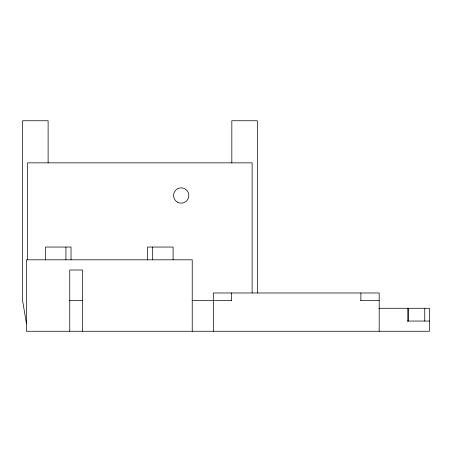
<?xml version="1.0" encoding="UTF-8"?>
<svg xmlns="http://www.w3.org/2000/svg" width="452" height="452" viewBox="0 0 452 452"><rect width="100%" height="100%" fill="white"/><g stroke="black" fill="none" stroke-linecap="round" stroke-linejoin="round"><path stroke-width="0.68" d="M69.252 300.637L82.665 300.637M192.111 300.637L231.752 300.637M360.769 300.637L379.188 300.637M378.9 308.287L429.4 308.287L429.4 331.254L26.374 331.254L26.374 259.81L192.23 259.81L192.23 331.254M407.19 321.05L429.4 321.05M26.425 323.598L22.6 300.637L22.6 120.746L48.115 120.746L48.115 162.85M424.744 308.287L424.744 321.05M408.54 308.287L408.54 321.05M407.806 308.287L407.806 321.05M379.188 331.254L379.188 292.981L213.333 292.981L213.333 331.254M360.871 292.981L360.871 300.637M257.346 292.902L257.346 120.746L231.831 120.746L231.831 162.85M252.131 292.902L252.131 162.85L27.589 162.85L27.589 259.86M231.65 292.981L231.65 300.637M173.093 259.81L173.093 247.052L147.572 247.052L147.572 259.81M152.68 247.052L152.68 259.81M82.507 331.254L82.507 270.013L69.749 270.013L69.749 331.254M71.026 259.81L71.026 247.052L45.511 247.052L45.511 259.81M65.924 247.052L65.924 259.81M177.37 202.14A7.656 7.656 0 0 0 188.851 195.507A7.656 7.656 0 0 0 177.37 188.879A7.656 7.656 0 0 0 177.37 202.14"/></g></svg>
